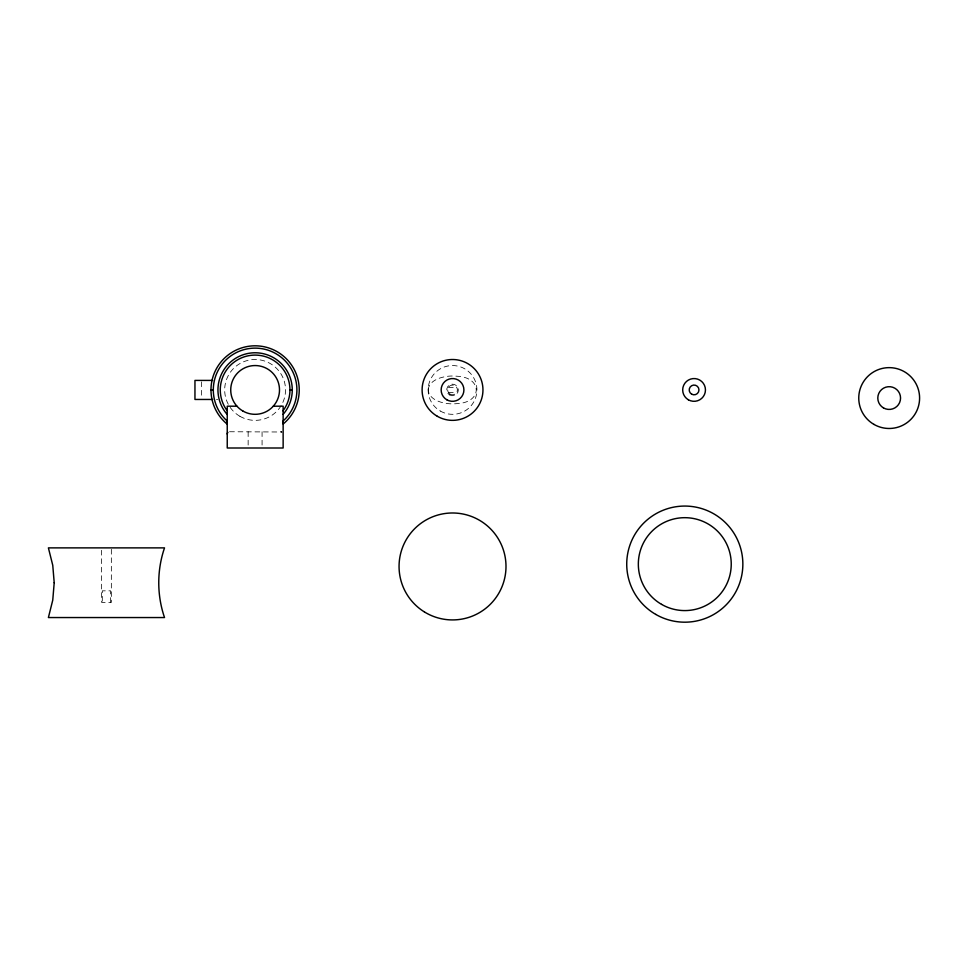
<?xml version="1.0" encoding="UTF-8"?>
<svg xmlns="http://www.w3.org/2000/svg" width="968" height="968" viewBox="0 0 968 968"><rect width="100%" height="100%" fill="white"/><g stroke="black" fill="none" stroke-linecap="round" stroke-linejoin="round"><path stroke-width="0.73" stroke-dasharray="4.84 3.63" d="M448.378 387.381L456.678 387.381M448.378 392.488L456.678 392.488M216.445 399.457L217.715 399.457M229.561 431.74L281.894 432.006A2.323 2.323 0 0 0 280.817 431.74L282.087 432.115M262.074 431.74L262.074 446.526M248.147 431.74L248.147 446.526M201.453 381.876L201.453 397.993M111.344 549.34L111.344 602.447L101.652 602.447L101.592 549.34M110.618 602.447L110.618 590.843L102.305 590.843L102.305 602.447M428.243 388.688C427.735 398.731 439.92 402.785 448.087 403.632A42.386 42.386 0 0 0 456.969 403.632C482.657 402.64 482.657 377.23 456.969 376.237A42.386 42.386 0 0 0 448.087 376.237C440.367 377.181 430.385 380.158 428.243 388.688M450.096 394.157A4.876 4.876 0 0 0 457.404 389.935A4.876 4.876 0 0 0 450.096 385.712A4.876 4.876 0 0 0 450.096 394.157M440.331 411.049A24.381 24.381 0 0 0 476.921 389.935A24.381 24.381 0 0 0 440.331 368.82A24.381 24.381 0 0 0 440.331 411.049M239.895 416.288A30.431 30.431 0 0 0 285.536 389.935A30.431 30.431 0 0 0 239.895 363.581A30.431 30.431 0 0 0 239.895 416.288M449.624 394.968A5.808 5.808 0 0 0 458.336 389.935A5.808 5.808 0 0 0 449.624 384.901A5.808 5.808 0 0 0 449.624 394.968"/><path stroke-width="1.45" d="M227.238 423.173L227.238 421.988M283.14 423.173L283.14 420.947A41.805 41.805 0 0 0 285.112 360.822A41.805 41.805 0 0 0 224.951 360.979A41.805 41.805 0 0 0 227.238 421.092M283.14 411.025L283.14 410.613A34.836 34.836 0 0 0 278.421 364.041A34.836 34.836 0 0 0 231.606 364.222A34.836 34.836 0 0 0 227.238 410.831M212.561 380.412L194.955 380.412L194.955 399.457L212.561 399.457M210.988 389.935L213.299 389.935M289.952 389.935L292.263 389.935M236.93 406.197L227.238 406.197L227.238 448.002L283.14 448.002L283.14 406.197L273.291 406.197M227.238 434.063A2.323 2.323 0 0 1 227.916 432.418M227.238 424.153A44.129 44.129 0 0 1 222.821 359.854A44.129 44.129 0 0 1 287.254 359.709A44.129 44.129 0 0 1 283.14 424.02M227.238 414.51A37.159 37.159 0 0 1 229.331 363.169A37.159 37.159 0 0 1 280.708 363A37.159 37.159 0 0 1 283.14 414.328M54.208 582.712L52.756 600.124L48.4 617.548L164.524 617.548C156.84 595.139 156.84 570.273 164.524 547.876L48.4 547.876L52.756 565.288L54.208 582.712M661.555 604.359A46.452 46.452 0 0 0 731.239 564.126A46.452 46.452 0 0 0 661.555 523.906A46.452 46.452 0 0 0 661.555 604.359M655.76 614.414A58.068 58.068 0 0 0 742.855 564.126A58.068 58.068 0 0 0 655.76 513.839A58.068 58.068 0 0 0 655.76 614.414M424.468 611.97A53.47 53.47 0 0 0 505.974 567.998A53.47 53.47 0 0 0 427.142 519.393A53.47 53.47 0 0 0 424.468 611.97M688.381 399.796A11.386 11.386 0 0 0 705.454 389.935A11.386 11.386 0 0 0 688.381 380.073A11.386 11.386 0 0 0 688.381 399.796M691.636 394.157A4.876 4.876 0 0 0 698.957 389.935A4.876 4.876 0 0 0 691.636 385.712A4.876 4.876 0 0 0 691.636 394.157M242.92 411.049A24.381 24.381 0 0 0 279.498 389.935A24.381 24.381 0 0 0 242.92 368.82A24.381 24.381 0 0 0 242.92 411.049M446.841 399.796A11.386 11.386 0 0 0 463.914 389.935A11.386 11.386 0 0 0 446.841 380.073A11.386 11.386 0 0 0 446.841 399.796M437.318 416.288A30.431 30.431 0 0 0 482.959 389.935A30.431 30.431 0 0 0 437.318 363.581A30.431 30.431 0 0 0 437.318 416.288M873.959 424.407A30.431 30.431 0 0 0 919.6 398.066A30.431 30.431 0 0 0 873.959 371.712A30.431 30.431 0 0 0 873.959 424.407M883.481 407.915A11.386 11.386 0 0 0 900.555 398.066A11.386 11.386 0 0 0 883.481 388.204A11.386 11.386 0 0 0 883.481 407.915"/></g></svg>
